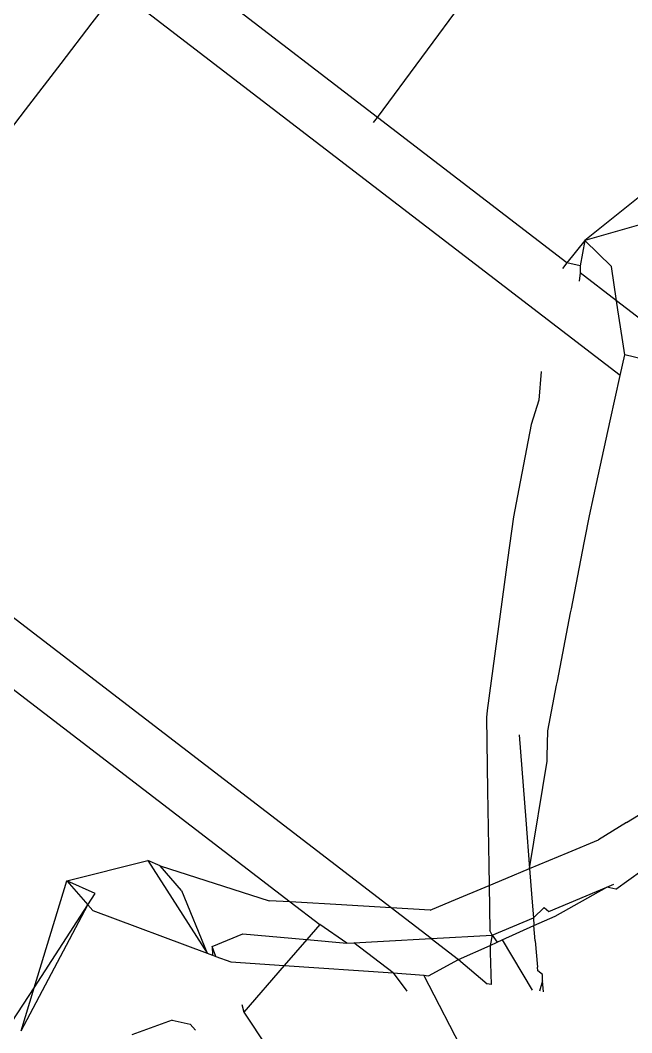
# Model space of a CAD drawing. Header units: inches. Extents: x 3324238 to 135265466, y -1036581 to 20094598.
# Drawn here: x 3354736.585 to 3354736.7696, y -519088.3808 to -519088.0753 of the extents above; entities that cross this region are included whole.
import ezdxf

# ---------------------------------------------------------------- set-up
doc = ezdxf.new("R2010")
doc.units = ezdxf.units.IN
doc.header["$MEASUREMENT"] = 0

msp = doc.modelspace()

# ---------------------------------------------------------------- linework, layer by layer
for p, q in [((3354736.69287, -519088.10458, 0.00267), (3354736.74033, -519088.04037, 0.00267)), ((3354736.69287, -519088.10458, 0.00267), (3354736.62484, -519088.05239, 0.00267)), ((3354736.61438, -519088.06603, 0.00267), (3354736.60666, -519088.07608, 0.00267)), ((3354736.76614, -519088.18244, 0.00267), (3354736.61438, -519088.06603, 0.00267)), ((3354736.60666, -519088.07608, 0.00267), (3354736.59725, -519088.08834, 0.00267)), ((3354736.59725, -519088.08834, 0.00267), (3354736.58652, -519088.10233, 0.00267)), ((3354736.58652, -519088.10233, 0.00267), (3354736.57488, -519088.1175, 0.00267)), ((3354736.69172, -519088.10614, 0.00267), (3354736.69287, -519088.10458, 0.00267)), ((3354736.75007, -519088.14846, 0.00267), (3354736.69287, -519088.10458, 0.00267)), ((3354736.77851, -519088.1233, 0.00267), (3354736.75543, -519088.14175, 0.00267)), ((3354736.7892, -519088.13209, 0.00267), (3354736.75543, -519088.14175, 0.00267)), ((3354736.75543, -519088.14175, 0.00267), (3354736.75007, -519088.14846, 0.00267)), ((3354736.75543, -519088.14175, 0.00267), (3354736.75405, -519088.1494, 0.00267)), ((3354736.76347, -519088.14963, 0.00267), (3354736.75543, -519088.14175, 0.00267)), ((3354736.75007, -519088.14846, 0.00267), (3354736.74871, -519088.15015, 0.00267)), ((3354736.75405, -519088.1494, 0.00267), (3354736.75007, -519088.14846, 0.00267)), ((3354736.75407, -519088.15153, 0.00267), (3354736.75373, -519088.15401, 0.00267)), ((3354736.75405, -519088.1494, 0.00267), (3354736.75407, -519088.15153, 0.00267)), ((3354736.76502, -519088.15993, 0.00267), (3354736.75407, -519088.15153, 0.00267)), ((3354736.76502, -519088.15993, 0.00267), (3354736.76347, -519088.14963, 0.00267)), ((3354736.76544, -519088.16266, 0.00267), (3354736.76502, -519088.15993, 0.00267)), ((3354736.77408, -519088.16688, 0.00267), (3354736.76502, -519088.15993, 0.00267)), ((3354736.7667, -519088.171, 0.00267), (3354736.76544, -519088.16266, 0.00267)), ((3354736.7675, -519088.17626, 0.00267), (3354736.7667, -519088.171, 0.00267)), ((3354736.76614, -519088.18244, 0.00267), (3354736.7675, -519088.17626, 0.00267)), ((3354736.77628, -519088.17834, 0.00267), (3354736.7675, -519088.17626, 0.00267)), ((3354736.74233, -519088.18129, 0.00267), (3354736.7416, -519088.18993, 0.00267)), ((3354736.76314, -519088.19612, 0.00267), (3354736.76614, -519088.18244, 0.00267)), ((3354736.7416, -519088.18993, 0.00267), (3354736.73926, -519088.19728, 0.00267)), ((3354736.73926, -519088.19728, 0.00267), (3354736.73554, -519088.21664, 0.00267)), ((3354736.75948, -519088.21279, 0.00267), (3354736.76314, -519088.19612, 0.00267)), ((3354736.69703, -519088.34313, 0.00267), (3354736.51116, -519088.20054, 0.00267)), ((3354736.75684, -519088.22483, 0.00267), (3354736.75948, -519088.21279, 0.00267)), ((3354736.73554, -519088.21664, 0.00267), (3354736.73391, -519088.22517, 0.00267)), ((3354736.73391, -519088.22517, 0.00267), (3354736.73216, -519088.23815, 0.00267)), ((3354736.75547, -519088.23193, 0.00267), (3354736.75684, -519088.22483, 0.00267)), ((3354736.75141, -519088.25293, 0.00267), (3354736.75527, -519088.23298, 0.00267)), ((3354736.75527, -519088.23298, 0.00267), (3354736.75547, -519088.23193, 0.00267)), ((3354736.73216, -519088.23815, 0.00267), (3354736.72894, -519088.26199, 0.00267)), ((3354736.74719, -519088.27476, 0.00267), (3354736.75119, -519088.25406, 0.00267)), ((3354736.75119, -519088.25406, 0.00267), (3354736.75141, -519088.25293, 0.00267)), ((3354736.72894, -519088.26199, 0.00267), (3354736.72603, -519088.2836, 0.00267)), ((3354736.5707, -519088.26785, 0.00267), (3354736.66655, -519088.34134, 0.00267)), ((3354736.74431, -519088.28968, 0.00267), (3354736.74696, -519088.27595, 0.00267)), ((3354736.74696, -519088.27595, 0.00267), (3354736.74719, -519088.27476, 0.00267)), ((3354736.72603, -519088.2836, 0.00267), (3354736.72575, -519088.2857, 0.00267)), ((3354736.72575, -519088.2857, 0.00267), (3354736.7261, -519088.30776, 0.00267)), ((3354736.7356, -519088.29093, 0.00267), (3354736.73761, -519088.31659, 0.00267)), ((3354736.74414, -519088.29749, 0.00267), (3354736.74431, -519088.28968, 0.00267)), ((3354736.74411, -519088.29884, 0.00267), (3354736.74414, -519088.29749, 0.00267)), ((3354736.73877, -519088.33128, 0.00267), (3354736.74411, -519088.29884, 0.00267)), ((3354736.7648, -519088.33744, 0.00267), (3354736.81359, -519088.30239, 0.00267)), ((3354736.76803, -519088.31737, 0.00267), (3354736.78612, -519088.30627, 0.00267)), ((3354736.7261, -519088.30776, 0.00267), (3354736.72646, -519088.33025, 0.00267)), ((3354736.73761, -519088.31659, 0.00267), (3354736.73877, -519088.33128, 0.00267)), ((3354736.76803, -519088.31737, 0.00267), (3354736.75956, -519088.32257, 0.00267)), ((3354736.75041, -519088.3264, 0.00267), (3354736.75956, -519088.32257, 0.00267)), ((3354736.59909, -519088.33495, 0.00267), (3354736.62353, -519088.32886, 0.00267)), ((3354736.62353, -519088.32886, 0.00267), (3354736.64146, -519088.35677, 0.00267)), ((3354736.62725, -519088.33049, 0.00267), (3354736.62353, -519088.32886, 0.00267)), ((3354736.73877, -519088.33128, 0.00267), (3354736.75041, -519088.3264, 0.00267)), ((3354736.62725, -519088.33049, 0.00267), (3354736.6602, -519088.34097, 0.00267)), ((3354736.6337, -519088.33789, 0.00267), (3354736.62725, -519088.33049, 0.00267)), ((3354736.72646, -519088.33025, 0.00267), (3354736.72656, -519088.33639, 0.00267)), ((3354736.73167, -519088.33425, 0.00267), (3354736.73877, -519088.33128, 0.00267)), ((3354736.73877, -519088.33128, 0.00267), (3354736.73947, -519088.34023, 0.00267)), ((3354736.58923, -519088.36726, 0.00267), (3354736.59909, -519088.33495, 0.00267)), ((3354736.6077, -519088.33875, 0.00267), (3354736.59909, -519088.33495, 0.00267)), ((3354736.59909, -519088.33495, 0.00267), (3354736.60546, -519088.3422, 0.00267)), ((3354736.72656, -519088.33639, 0.00267), (3354736.73167, -519088.33425, 0.00267)), ((3354736.6337, -519088.33789, 0.00267), (3354736.64146, -519088.35677, 0.00267)), ((3354736.71525, -519088.34113, 0.00267), (3354736.72656, -519088.33639, 0.00267)), ((3354736.72656, -519088.33639, 0.00267), (3354736.72678, -519088.34997, 0.00267)), ((3354736.74464, -519088.3442, 0.00267), (3354736.76212, -519088.33686, 0.00267)), ((3354736.74651, -519088.34563, 0.00267), (3354736.76212, -519088.33686, 0.00267)), ((3354736.76212, -519088.33686, 0.00267), (3354736.76427, -519088.33596, 0.00267)), ((3354736.7648, -519088.33744, 0.00267), (3354736.76212, -519088.33686, 0.00267)), ((3354736.60546, -519088.3422, 0.00267), (3354736.6077, -519088.33875, 0.00267)), ((3354736.66655, -519088.34134, 0.00267), (3354736.6602, -519088.34097, 0.00267)), ((3354736.70883, -519088.34382, 0.00267), (3354736.71525, -519088.34113, 0.00267)), ((3354736.73947, -519088.34023, 0.00267), (3354736.73994, -519088.34617, 0.00267)), ((3354736.58528, -519088.38019, 0.00267), (3354736.60546, -519088.3422, 0.00267)), ((3354736.58923, -519088.36726, 0.00267), (3354736.60546, -519088.3422, 0.00267)), ((3354736.60546, -519088.3422, 0.00267), (3354736.60699, -519088.34393, 0.00267)), ((3354736.60699, -519088.34393, 0.00267), (3354736.64146, -519088.35677, 0.00267)), ((3354736.66994, -519088.34154, 0.00267), (3354736.66655, -519088.34134, 0.00267)), ((3354736.66655, -519088.34134, 0.00267), (3354736.67544, -519088.34816, 0.00267)), ((3354736.68027, -519088.34215, 0.00267), (3354736.66994, -519088.34154, 0.00267)), ((3354736.69703, -519088.34313, 0.00267), (3354736.68027, -519088.34215, 0.00267)), ((3354736.7091, -519088.35239, 0.00267), (3354736.69703, -519088.34313, 0.00267)), ((3354736.70883, -519088.34382, 0.00267), (3354736.69703, -519088.34313, 0.00267)), ((3354736.73994, -519088.34617, 0.00267), (3354736.74315, -519088.34305, 0.00267)), ((3354736.74315, -519088.34305, 0.00267), (3354736.74464, -519088.3442, 0.00267)), ((3354736.72754, -519088.35137, 0.00267), (3354736.73994, -519088.34617, 0.00267)), ((3354736.73994, -519088.34617, 0.00267), (3354736.74012, -519088.3485, 0.00267)), ((3354736.74012, -519088.3485, 0.00267), (3354736.74651, -519088.34563, 0.00267)), ((3354736.67544, -519088.34816, 0.00267), (3354736.67152, -519088.35269, 0.00267)), ((3354736.68364, -519088.35379, 0.00267), (3354736.67544, -519088.34816, 0.00267)), ((3354736.72754, -519088.35137, 0.00267), (3354736.72678, -519088.34997, 0.00267)), ((3354736.73049, -519088.35281, 0.00267), (3354736.74012, -519088.3485, 0.00267)), ((3354736.74048, -519088.35305, 0.00267), (3354736.74012, -519088.3485, 0.00267)), ((3354736.64299, -519088.35476, 0.00267), (3354736.65219, -519088.35095, 0.00267)), ((3354736.65219, -519088.35095, 0.00267), (3354736.67152, -519088.35269, 0.00267)), ((3354736.67152, -519088.35269, 0.00267), (3354736.66474, -519088.36052, 0.00267)), ((3354736.67152, -519088.35269, 0.00267), (3354736.68364, -519088.35379, 0.00267)), ((3354736.68576, -519088.35367, 0.00267), (3354736.69465, -519088.35318, 0.00267)), ((3354736.69465, -519088.35318, 0.00267), (3354736.7091, -519088.35239, 0.00267)), ((3354736.7091, -519088.35239, 0.00267), (3354736.72754, -519088.35137, 0.00267)), ((3354736.7091, -519088.35239, 0.00267), (3354736.71734, -519088.35871, 0.00267)), ((3354736.72754, -519088.35137, 0.00267), (3354736.72685, -519088.35445, 0.00267)), ((3354736.72685, -519088.35445, 0.00267), (3354736.72905, -519088.35346, 0.00267)), ((3354736.72754, -519088.35137, 0.00267), (3354736.72905, -519088.35346, 0.00267)), ((3354736.72905, -519088.35346, 0.00267), (3354736.73049, -519088.35281, 0.00267)), ((3354736.73049, -519088.35281, 0.00267), (3354736.7396, -519088.36799, 0.00267)), ((3354736.74048, -519088.35305, 0.00267), (3354736.74118, -519088.36102, 0.00267)), ((3354736.64411, -519088.35776, 0.00267), (3354736.64299, -519088.35476, 0.00267)), ((3354736.64299, -519088.35476, 0.00267), (3354736.64311, -519088.35738, 0.00267)), ((3354736.68364, -519088.35379, 0.00267), (3354736.68576, -519088.35367, 0.00267)), ((3354736.69762, -519088.36277, 0.00267), (3354736.68576, -519088.35367, 0.00267)), ((3354736.71734, -519088.35871, 0.00267), (3354736.72685, -519088.35445, 0.00267)), ((3354736.72685, -519088.35445, 0.00267), (3354736.72689, -519088.3566, 0.00267)), ((3354736.64146, -519088.35677, 0.00267), (3354736.64311, -519088.35738, 0.00267)), ((3354736.64311, -519088.35738, 0.00267), (3354736.64411, -519088.35776, 0.00267)), ((3354736.64411, -519088.35776, 0.00267), (3354736.64856, -519088.35941, 0.00267)), ((3354736.64856, -519088.35941, 0.00267), (3354736.66474, -519088.36052, 0.00267)), ((3354736.70823, -519088.36359, 0.00267), (3354736.71734, -519088.35871, 0.00267)), ((3354736.71734, -519088.35871, 0.00267), (3354736.72597, -519088.36608, 0.00267)), ((3354736.72689, -519088.3566, 0.00267), (3354736.72717, -519088.36625, 0.00267)), ((3354736.66474, -519088.36052, 0.00267), (3354736.65255, -519088.37459, 0.00267)), ((3354736.66474, -519088.36052, 0.00267), (3354736.69762, -519088.36277, 0.00267)), ((3354736.74128, -519088.36215, 0.00267), (3354736.74118, -519088.36102, 0.00267)), ((3354736.74271, -519088.36325, 0.00267), (3354736.74128, -519088.36215, 0.00267)), ((3354736.69762, -519088.36277, 0.00267), (3354736.70686, -519088.3634, 0.00267)), ((3354736.69762, -519088.36277, 0.00267), (3354736.70172, -519088.36831, 0.00267)), ((3354736.72881, -519088.40584, 0.00267), (3354736.70686, -519088.3634, 0.00267)), ((3354736.70686, -519088.3634, 0.00267), (3354736.70823, -519088.36359, 0.00267)), ((3354736.74267, -519088.36516, 0.00267), (3354736.74183, -519088.36831, 0.00267)), ((3354736.74267, -519088.36516, 0.00267), (3354736.74271, -519088.36325, 0.00267)), ((3354736.743, -519088.36847, 0.00267), (3354736.74267, -519088.36516, 0.00267)), ((3354736.58263, -519088.37745, 0.00267), (3354736.58923, -519088.36726, 0.00267)), ((3354736.58528, -519088.38019, 0.00267), (3354736.58923, -519088.36726, 0.00267)), ((3354736.72717, -519088.36625, 0.00267), (3354736.72597, -519088.36608, 0.00267)), ((3354736.65195, -519088.37232, 0.00267), (3354736.65255, -519088.37459, 0.00267)), ((3354736.65255, -519088.37459, 0.00267), (3354736.65968, -519088.38534, 0.00267)), ((3354736.6309, -519088.37703, 0.00267), (3354736.61877, -519088.38144, 0.00267)), ((3354736.6309, -519088.37703, 0.00267), (3354736.63638, -519088.37824, 0.00267)), ((3354736.63794, -519088.38006, 0.00267), (3354736.63638, -519088.37824, 0.00267))]:
    msp.add_line(p, q)

doc.saveas('drawing.dxf')
